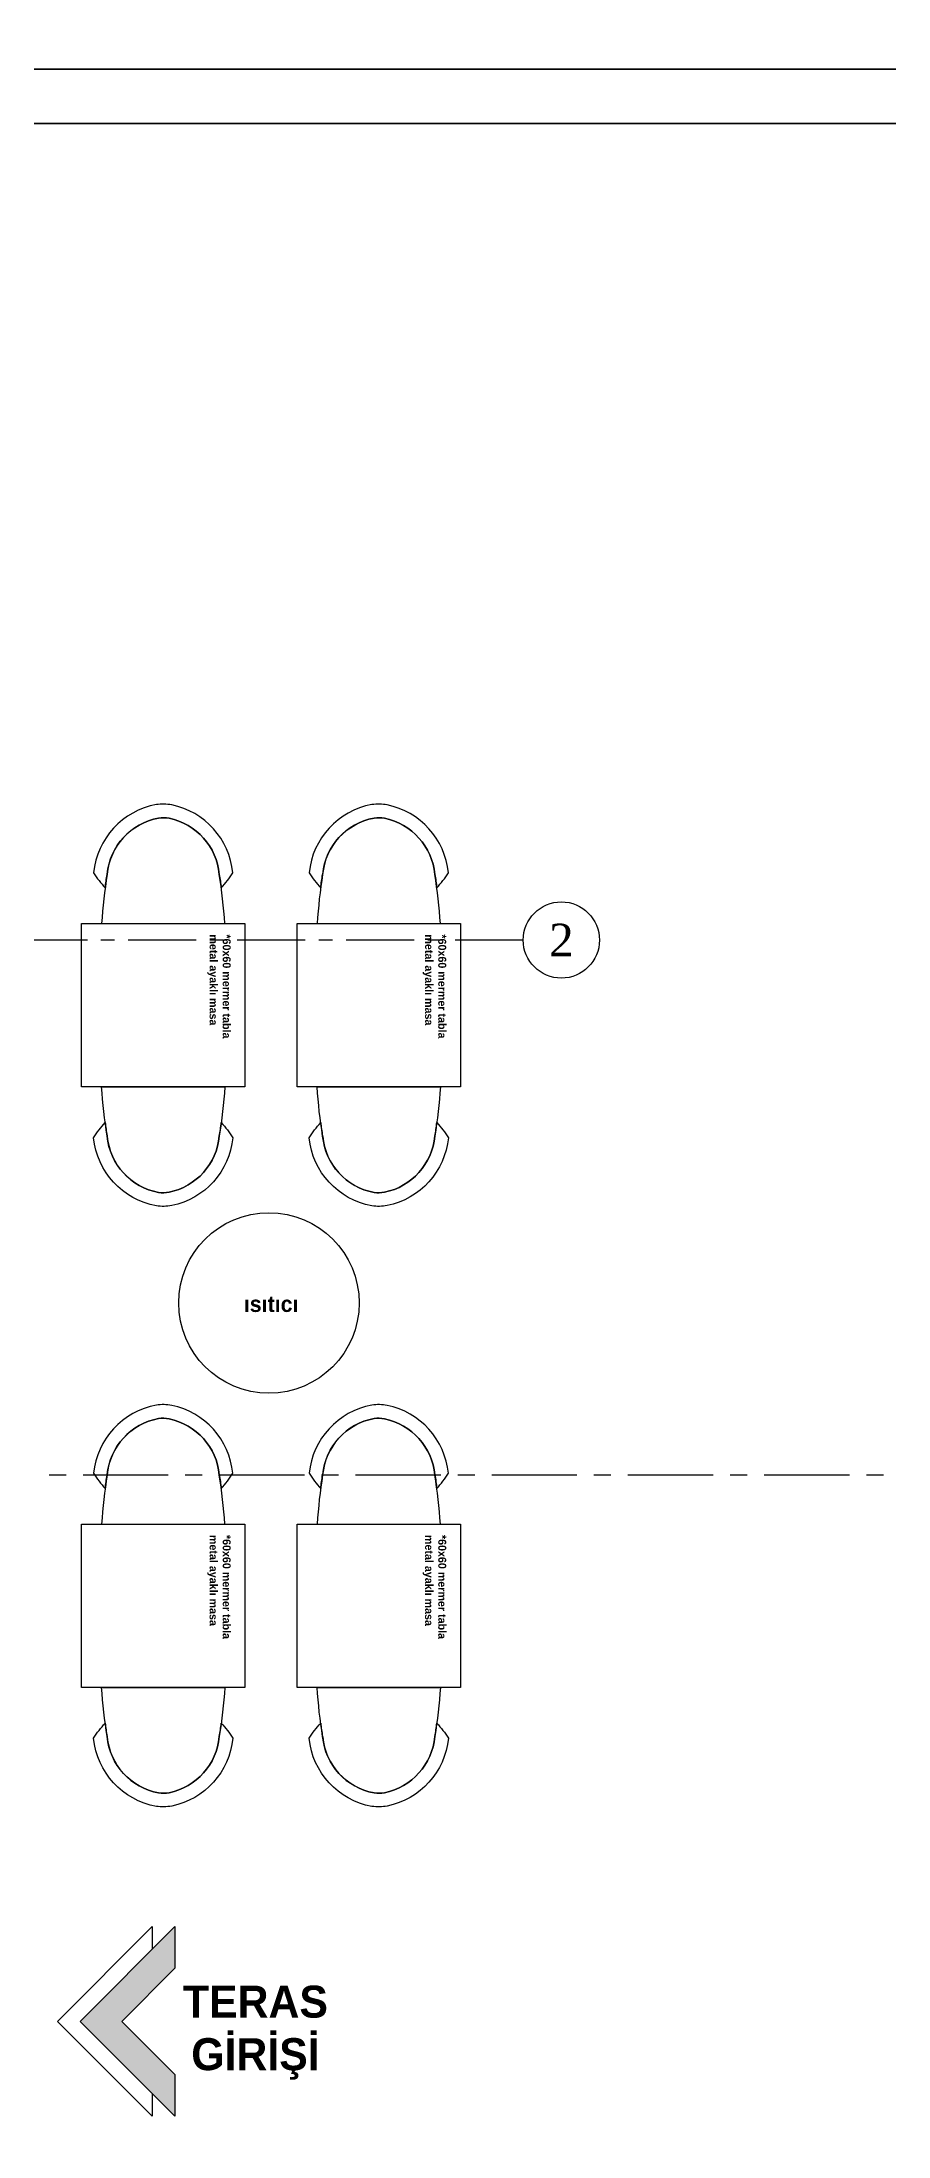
# Model space of a CAD drawing. Header units: millimetres. Extents: x 933584 to 974011, y 4545988 to 4553664.
# Drawn here: x 939800 to 940110, y 4550597 to 4551365 of the extents above; entities that cross this region are included whole.
import ezdxf
from ezdxf.enums import TextEntityAlignment as Align

# ---------------------------------------------------------------- set-up
doc = ezdxf.new("R2010")
doc.units = ezdxf.units.MM
doc.set_wipeout_variables(frame=1)
for name, pattern in [('CENTER', [2, 1.25, -0.25, 0.25, -0.25]), ('DOT2', [3.175, 0, -3.175]), ('HIDDEN', [9.525, 6.35, -3.175])]:
    doc.linetypes.add(name, pattern=pattern)
doc.layers.get('0').update_dxf_attribs({"color": 255})
for name, color, linetype in [('0-CSX-CXS_20', 14, 'CENTER'), ('0-DMS-50', 143, 'Continuous'), ('0-LNS-SLN', 6, 'Continuous'), ('0-LNS-VLF', 11, 'Continuous'), ('0-TXT-XBX_20', 3, 'Continuous'), ('7-DCR-FRN', 8, 'Continuous')]:
    doc.layers.add(name, color=color, linetype=linetype)
doc.styles.add('Century Gothic_B_3', font='GOTHICB.TTF', dxfattribs={"height": 4})
doc.styles.get("Standard").update_dxf_attribs({"font": 'times.ttf'})

# ---------------------------------------------------------------- blocks, each defined once
blk = doc.blocks.new('aksno_20')
at = {"layer": '0-TXT-XBX_20'}
blk.add_circle((0, 0), 7, dxfattribs=at)
blk.add_attdef('AKSNO', text='', height=6).set_placement((0, 0), align=Align.MIDDLE_CENTER)
blk = doc.blocks.new('ZVBXZDVB')
at = {"layer": '0-CSX-CXS_20', "ltscale": 20}
blk.add_line((934876.25, 4552535.75), (933721.5, 4552535.75), dxfattribs=at)
at = {"layer": '0-TXT-XBX_20'}
ref = blk.add_blockref('aksno_20', (934890.25, 4552535.75), dxfattribs=dict(at, xscale=2, yscale=2, zscale=2))
ref.add_attrib('AKSNO', '2', dxfattribs={"color": 7, "height": 12}).set_placement((934890.25, 4552535.75), align=Align.MIDDLE_CENTER)
blk = doc.blocks.new('DVSBCXVBXVB')
h = blk.add_hatch(color=256)
h.dxf.hatch_style = 1
h.paths.add_polyline_path([(934200.68, 4550248.45), (934181.17, 4550267.96), (934161.66, 4550248.45), (934146.36, 4550248.45), (934181.17, 4550283.26), (934215.98, 4550248.45)])
for points in [[(934154.64, 4550256.73), (934146.36, 4550256.73), (934181.17, 4550291.54), (934215.98, 4550256.73), (934207.69, 4550256.73)], [(934200.68, 4550248.45), (934181.17, 4550267.96), (934161.66, 4550248.45), (934146.36, 4550248.45), (934181.17, 4550283.26), (934215.98, 4550248.45), (934200.68, 4550248.45)]]:
    blk.add_lwpolyline(points)
blk = doc.blocks.new('sandalye')
at = {"linetype": 'DOT2', "ltscale": 1000}
blk.add_wipeout([(22.68, -43.83), (-22.55, -43.83), (-21.74, -34.78), (-21.24, -30.76), (-23.49, -28.08), (-25.48, -25.2), (-25.48, -25.2), (-25.43, -24.3), (-25.03, -21.96), (-24.52, -20.01), (-23.75, -17.69), (-22.74, -15.35), (-21.48, -13.16), (-20.01, -10.89), (-17.67, -8.14), (-15.4, -6.06), (-12.48, -3.98), (-9.01, -2.12), (-6.79, -1.25), (-3.51, -0.29), (-0.66, 0.13), (2.5, -0.1), (5.38, -0.78), (7.75, -1.59), (10.69, -2.9), (13.13, -4.37), (14.32, -5.22), (15.89, -6.47), (17.55, -8), (18.7, -9.24), (19.92, -10.71), (21.06, -12.32), (22.14, -14.08), (23.22, -16.16), (23.97, -17.93), (24.67, -20.05), (25.11, -21.78), (25.48, -23.77), (25.66, -25.21), (24.27, -27.27), (22.76, -29.27), (21.42, -30.8), (22.71, -43.82)], dxfattribs=at).dxf.layer = '0-LNS-SLN'
blk.add_lwpolyline([(20.65, -25.79, -0.018451), (21.38, -30.76, 0.045309), (25.62, -25.2, 0.32914), (3.17, -0.28, 0.07808), (-2.45, -0.17, 0.334929), (-25.48, -25.2, 0.045309), (-21.24, -30.76, -0.018068), (-20.54, -25.89, 0.020768), (-20.51, -25.69, -0.333547), (-1.67, -5.11, -0.074803), (2.23, -5.19, -0.32955)], format="xyb", close=True)
blk.add_lwpolyline([(22.68, -43.83, 0.023043), (20.65, -25.79, 0.32955), (2.23, -5.19, 0.074803), (-1.67, -5.11, 0.334755), (-20.52, -25.79, 0.023043), (-22.55, -43.83)], format="xyb")
blk.add_lwpolyline([(-22.55, -43.83), (22.68, -43.83)])
blk = doc.blocks.new('*U1028')
at = {"xscale": -1, "rotation": 270}
blk.add_blockref('sandalye', (21.91, -0.07), dxfattribs=at)
blk = doc.blocks.new('CVBXCBV')
at = {"linetype": 'CENTER', "ltscale": 25}
blk.add_lwpolyline([(937701.09, 4551339.49), (936057.32, 4551339.49)], dxfattribs=at)

msp = doc.modelspace()

# ---------------------------------------------------------------- linework, layer by layer
at = {"color": 0}
for points in [[(938801.5, 4552855.4), (940901.5, 4552855.4), (940901.5, 4551355.4), (938801.5, 4551355.4)], [(938801.5, 4551355.4), (940901.5, 4551355.4), (940901.5, 4549855.4), (938801.5, 4549855.4)], [(938821.5, 4551335.4), (940881.5, 4551335.4), (940881.5, 4549875.4), (938821.5, 4549875.4)]]:
    msp.add_lwpolyline(points, close=True, dxfattribs=at)
at = {"layer": '0-DMS-50'}
msp.add_lwpolyline([(940273.84, 4551335.4), (939787.84, 4551335.4)], dxfattribs=at)
at = {"layer": '7-DCR-FRN'}
for points in [[(939814.11, 4551041.81), (939874.11, 4551041.81), (939874.11, 4550981.81), (939814.11, 4550981.81)], [(939893.22, 4551041.81), (939953.22, 4551041.81), (939953.22, 4550981.81), (939893.22, 4550981.81)], [(939814.11, 4550821.4), (939874.11, 4550821.4), (939874.11, 4550761.4), (939814.11, 4550761.4)], [(939893.22, 4550821.4), (939953.22, 4550821.4), (939953.22, 4550761.4), (939893.22, 4550761.4)]]:
    msp.add_lwpolyline(points, close=True, dxfattribs=at)

# ---------------------------------------------------------------- block references
at = {"rotation": 90}
msp.add_blockref('DVSBCXVBXVB', (5490096.82, 3616457.69), dxfattribs=at)
at = {"layer": '0-LNS-SLN'}
msp.add_blockref('ZVBXZDVB', (5100, -1500), dxfattribs=at)

# ---------------------------------------------------------------- texts
at = {"layer": '0-LNS-VLF', "linetype": 'HIDDEN', "ltscale": 0.5, "char_height": 2.9364, "width": 95.455, "attachment_point": 1, "rotation": 269.99909, "line_spacing_factor": 0.984502, "style": 'Century Gothic_B_3'}
for insert in [(939868.88, 4551037.81), (939947.99, 4551037.81), (939868.88, 4550817.4), (939947.99, 4550817.4)]:
    msp.add_mtext('\\pxql;{\\fFranklin Gothic Book|b1|i0|c162|p34;*60x60 mermer tabla\\Pmetal ayaklı masa}', dxfattribs=dict(at, insert=insert))
at = {"layer": '0-TXT-XBX_20', "attachment_point": 1, "line_spacing_factor": 0.984502, "style": 'Century Gothic_B_3'}
for s, insert, char_height, width in [('\\pxql;{\\fFranklin Gothic Book|b1|i0|c162|p34;ısıtıcı}', (939873.68, 4550905.11), 5.8729, 228.8091), ('\\pxqc;{\\fFranklin Gothic Book|b1|i0|c162|p34;TERAS\\PGİRİŞİ}', (939649.15, 4550651.97), 11.7458, 457.6183)]:
    msp.add_mtext(s, dxfattribs=dict(at, insert=insert, char_height=char_height, width=width))

# ---------------------------------------------------------------- next in the draw order: block references
at = {"layer": '7-DCR-FRN', "xscale": -1, "rotation": 270.0009132942205}
for p in [(939844.11, 4551063.73), (939923.22, 4551063.73), (939844.11, 4550843.31), (939923.22, 4550843.31)]:
    msp.add_blockref('*U1028', p, dxfattribs=at)
at = {"layer": '7-DCR-FRN', "rotation": 269.9990867050279}
for p in [(939844.11, 4550959.9), (939923.22, 4550959.9), (939844.11, 4550739.49), (939923.22, 4550739.49)]:
    msp.add_blockref('*U1028', p, dxfattribs=at)

# ---------------------------------------------------------------- next in the draw order: linework, layer by layer
at = {"layer": '0-DMS-50'}
msp.add_circle((939882.9, 4550902.55), 33.12, dxfattribs=at)

# ---------------------------------------------------------------- next in the draw order: block references
msp.add_blockref('CVBXCBV', (2794.87, -500.11))

doc.saveas('drawing.dxf')
